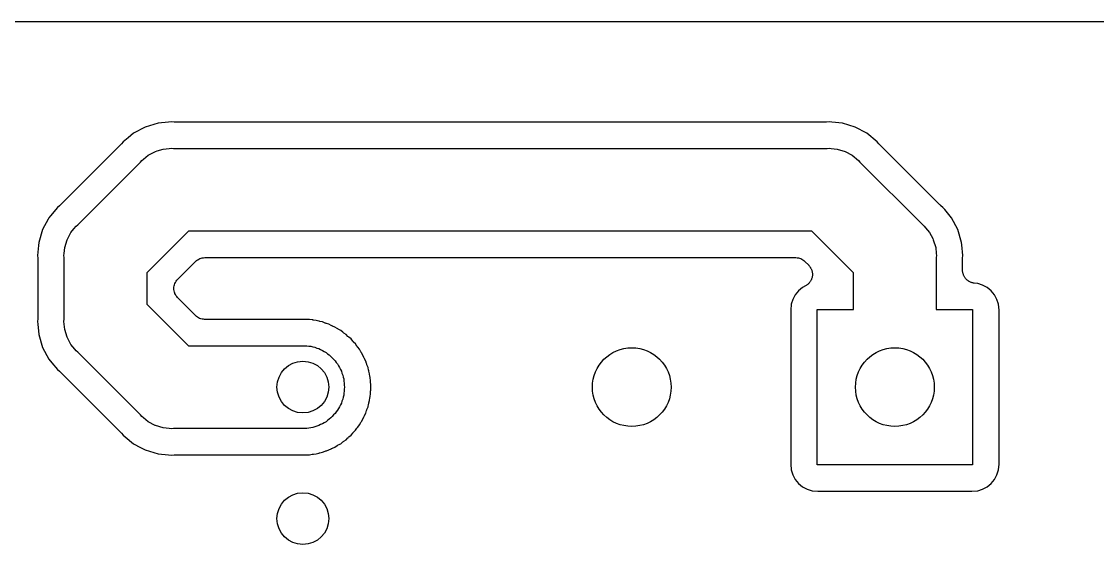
# Model space of a CAD drawing. Extents: x 42.5 to 107.4, y -118.8 to -66.6.
# Drawn here: x 64.42 to 85.19, y -76.7 to -66.6 of the extents above; entities that cross this region are included whole.
import ezdxf

# ---------------------------------------------------------------- set-up
doc = ezdxf.new("R2010")
doc.units = 0
doc.layers.add('BLACK', color=7, linetype='CONTINUOUS')

msp = doc.modelspace()

# ---------------------------------------------------------------- linework, layer by layer
at = {"layer": 'BLACK', "linetype": 'CONTINUOUS'}
for p, q in [((42.718, -66.598), (107.142, -66.598)), ((67.2579, -68.5408), (67.0536, -68.5609)), ((67.258, -68.5408), (67.2579, -68.5408)), ((67.31, -68.5357), (67.258, -68.5408)), ((67.362, -68.5408), (67.31, -68.5357)), ((67.3726, -68.5408), (67.362, -68.5408)), ((67.383, -68.542), (67.3726, -68.5408)), ((67.3865, -68.542), (67.383, -68.542)), ((79.9335, -68.542), (67.3865, -68.542)), ((79.944, -68.541), (79.9335, -68.542)), ((79.9545, -68.5411), (79.944, -68.541)), ((79.958, -68.5408), (79.9545, -68.5411)), ((80.01, -68.5357), (79.958, -68.5408)), ((80.062, -68.5408), (80.01, -68.5357)), ((80.2664, -68.5609), (80.062, -68.5408)), ((80.062, -68.5408), (80.062, -68.5408)), ((66.5798, -68.7572), (66.4761, -68.8423)), ((66.807, -68.6357), (66.5798, -68.7572)), ((67.0536, -68.5609), (66.807, -68.6357)), ((80.513, -68.6357), (80.2664, -68.5609)), ((80.7402, -68.7572), (80.513, -68.6357)), ((80.9394, -68.9206), (80.7402, -68.7572)), ((66.3377, -68.9711), (66.331, -68.9792)), ((66.3452, -68.9637), (66.3377, -68.9711)), ((66.3475, -68.961), (66.3452, -68.9637)), ((66.3806, -68.9206), (66.3475, -68.961)), ((66.4761, -68.8423), (66.3806, -68.9206)), ((66.4761, -68.8423), (66.4761, -68.8423)), ((80.9725, -68.9611), (80.9394, -68.9206)), ((80.98, -68.9685), (80.9725, -68.9611)), ((80.9866, -68.9767), (80.98, -68.9685)), ((66.331, -68.9792), (65.1692, -70.141)), ((66.8634, -69.1816), (67.0024, -69.1073)), ((67.0024, -69.1073), (67.0338, -69.0978)), ((67.0338, -69.0978), (67.1532, -69.0616)), ((67.1532, -69.0616), (67.2707, -69.05)), ((67.2707, -69.05), (67.31, -69.0461)), ((67.2707, -69.05), (67.2707, -69.05)), ((67.31, -69.0461), (67.3493, -69.05)), ((67.3493, -69.05), (79.9707, -69.05)), ((79.9707, -69.05), (80.01, -69.0461)), ((80.01, -69.0461), (80.0493, -69.05)), ((80.0493, -69.05), (80.0493, -69.05)), ((80.0493, -69.05), (80.1668, -69.0616)), ((80.1668, -69.0616), (80.3176, -69.1073)), ((80.3176, -69.1073), (80.4566, -69.1816)), ((80.989, -68.9792), (80.9866, -68.9767)), ((82.1508, -70.141), (80.989, -68.9792)), ((65.5021, -70.5265), (66.7165, -69.3121)), ((66.7165, -69.3121), (66.7416, -69.2816)), ((66.7416, -69.2816), (66.7721, -69.2565)), ((66.7721, -69.2565), (66.8634, -69.1816)), ((80.4566, -69.1816), (80.5784, -69.2816)), ((80.5784, -69.2816), (80.6035, -69.3121)), ((80.6035, -69.3121), (81.8179, -70.5265)), ((65.1106, -70.1906), (64.9772, -70.3532)), ((65.1511, -70.1575), (65.1106, -70.1906)), ((65.1585, -70.15), (65.1511, -70.1575)), ((65.1667, -70.1434), (65.1585, -70.15)), ((65.1692, -70.141), (65.1667, -70.1434)), ((82.1589, -70.1477), (82.1508, -70.141)), ((82.1663, -70.1552), (82.1589, -70.1477)), ((82.169, -70.1575), (82.1663, -70.1552)), ((82.2094, -70.1906), (82.169, -70.1575)), ((82.2425, -70.231), (82.2094, -70.1906)), ((64.932, -70.4182), (64.8257, -70.617)), ((64.9472, -70.3898), (64.932, -70.4182)), ((64.932, -70.4182), (64.932, -70.4182)), ((64.9772, -70.3532), (64.9472, -70.3898)), ((64.9772, -70.3532), (64.9772, -70.3532)), ((82.3728, -70.3898), (82.2425, -70.231)), ((82.2425, -70.231), (82.2425, -70.231)), ((82.4943, -70.617), (82.3728, -70.3898)), ((64.8257, -70.617), (64.7509, -70.8636)), ((65.3716, -70.6734), (65.427, -70.6059)), ((65.427, -70.6059), (65.4716, -70.5516)), ((65.4716, -70.5516), (65.5021, -70.5265)), ((81.8179, -70.5265), (81.8484, -70.5516)), ((81.8484, -70.5516), (81.8735, -70.5821)), ((81.8735, -70.5821), (81.9484, -70.6734)), ((82.5691, -70.8636), (82.4943, -70.617)), ((65.2516, -70.9632), (65.2973, -70.8124)), ((65.2973, -70.8124), (65.3091, -70.7903)), ((65.3091, -70.7903), (65.3716, -70.6734)), ((67.6414, -70.65), (66.84, -71.4514)), ((79.6786, -70.65), (67.6414, -70.65)), ((80.48, -71.4514), (79.6786, -70.65)), ((81.9484, -70.6734), (82.0108, -70.7901)), ((82.0108, -70.7901), (82.0227, -70.8124)), ((82.0227, -70.8124), (82.0684, -70.9632)), ((64.7452, -70.9221), (64.7257, -71.12)), ((64.7509, -70.8636), (64.7452, -70.9221)), ((64.7452, -70.9221), (64.7452, -70.9221)), ((65.2401, -71.0796), (65.2516, -70.9632)), ((82.0684, -70.9632), (82.08, -71.0807)), ((82.5738, -70.9114), (82.5691, -70.8636)), ((82.5943, -71.12), (82.5738, -70.9114)), ((82.5738, -70.9114), (82.5738, -70.9114)), ((64.7257, -71.12), (64.7308, -71.172)), ((64.7308, -71.172), (64.7311, -71.1755)), ((64.7311, -71.1755), (64.731, -71.186)), ((64.731, -71.186), (64.732, -71.1965)), ((64.732, -71.1965), (64.732, -72.3135)), ((65.2361, -71.12), (65.2401, -71.0796)), ((65.24, -71.1593), (65.2361, -71.12)), ((65.24, -72.3507), (65.24, -71.1593)), ((67.4316, -71.5782), (67.7786, -71.2312)), ((67.7786, -71.2312), (67.7792, -71.2306)), ((67.7792, -71.2306), (67.7811, -71.2288)), ((67.7792, -71.2306), (67.7792, -71.2306)), ((67.7792, -71.2306), (67.7792, -71.2306)), ((67.7811, -71.2288), (67.7991, -71.2144)), ((67.7991, -71.2144), (67.817, -71.1998)), ((67.817, -71.1998), (67.8182, -71.1992)), ((67.8182, -71.1992), (67.8192, -71.1983)), ((67.8192, -71.1983), (67.8397, -71.1877)), ((67.8397, -71.1877), (67.8601, -71.1769)), ((67.8601, -71.1769), (67.8613, -71.1765)), ((67.8613, -71.1765), (67.8625, -71.1759)), ((67.8625, -71.1759), (67.8846, -71.1695)), ((67.8846, -71.1695), (67.9068, -71.1628)), ((67.9068, -71.1628), (67.9081, -71.1626)), ((67.9081, -71.1626), (67.9094, -71.1623)), ((67.9094, -71.1623), (67.9323, -71.1603)), ((67.9323, -71.1603), (67.9553, -71.158)), ((67.9553, -71.158), (79.3647, -71.158)), ((79.3647, -71.158), (79.3655, -71.158)), ((79.3655, -71.158), (79.3655, -71.158)), ((79.3655, -71.158), (79.3656, -71.158)), ((79.3656, -71.158), (79.3681, -71.158)), ((79.3681, -71.158), (79.3911, -71.1606)), ((79.3911, -71.1606), (79.4141, -71.1629)), ((79.4141, -71.1629), (79.4153, -71.1633)), ((79.4153, -71.1633), (79.4166, -71.1635)), ((79.4166, -71.1635), (79.4386, -71.1704)), ((79.4386, -71.1704), (79.4607, -71.1772)), ((79.4607, -71.1772), (79.4619, -71.1778)), ((79.4619, -71.1778), (79.4631, -71.1782)), ((79.4631, -71.1782), (79.4833, -71.1893)), ((79.4833, -71.1893), (79.5037, -71.2003)), ((79.5037, -71.2003), (79.5048, -71.2011)), ((79.5048, -71.2011), (79.5059, -71.2017)), ((79.5059, -71.2017), (79.5235, -71.2165)), ((79.5235, -71.2165), (79.5414, -71.2312)), ((79.5414, -71.2312), (79.6161, -71.3059)), ((82.08, -71.0807), (82.08, -71.0807)), ((82.08, -71.0807), (82.0839, -71.12)), ((82.0839, -71.12), (82.08, -71.1593)), ((82.08, -71.1593), (82.08, -72.16)), ((82.588, -71.193), (82.5892, -71.1826)), ((82.588, -71.1965), (82.588, -71.193)), ((82.588, -71.404), (82.588, -71.1965)), ((82.5892, -71.172), (82.5943, -71.12)), ((82.5892, -71.1826), (82.5892, -71.172)), ((66.84, -71.4514), (66.84, -72.0586)), ((79.6161, -71.3059), (79.6185, -71.3083)), ((79.6185, -71.3083), (79.6257, -71.3173)), ((79.6257, -71.3173), (79.6338, -71.3256)), ((79.6338, -71.3256), (79.6409, -71.3364)), ((79.6409, -71.3364), (79.649, -71.3465)), ((79.649, -71.3465), (79.6543, -71.3567)), ((79.6543, -71.3567), (79.6606, -71.3663)), ((79.6606, -71.3663), (79.6655, -71.3783)), ((79.6655, -71.3783), (79.6714, -71.3898)), ((79.6714, -71.3898), (79.6746, -71.4008)), ((79.6746, -71.4008), (79.679, -71.4115)), ((79.679, -71.4115), (79.6814, -71.4242)), ((79.6814, -71.4242), (79.685, -71.4366)), ((79.685, -71.4366), (79.686, -71.4481)), ((79.686, -71.4481), (79.6882, -71.4594)), ((79.6882, -71.4594), (79.6881, -71.4724)), ((80.48, -72.16), (80.48, -71.4514)), ((82.5891, -71.4153), (82.588, -71.404)), ((82.589, -71.4266), (82.5891, -71.4153)), ((82.5915, -71.4395), (82.589, -71.4266)), ((82.5928, -71.4526), (82.5915, -71.4395)), ((82.596, -71.4634), (82.5928, -71.4526)), ((82.5981, -71.4745), (82.596, -71.4634)), ((67.3706, -71.6815), (67.3775, -71.6589)), ((67.3775, -71.6589), (67.378, -71.6582)), ((67.378, -71.6582), (67.3782, -71.6573)), ((67.3782, -71.6573), (67.3894, -71.6368)), ((67.3894, -71.6368), (67.4006, -71.6159)), ((67.4006, -71.6159), (67.4012, -71.6152)), ((67.4012, -71.6152), (67.4016, -71.6145)), ((67.4016, -71.6145), (67.4166, -71.5965)), ((67.4166, -71.5965), (67.4316, -71.5782)), ((79.6059, -71.6679), (79.5977, -71.676)), ((79.6148, -71.6606), (79.6059, -71.6679)), ((79.6231, -71.6507), (79.6148, -71.6606)), ((79.6323, -71.6416), (79.6231, -71.6507)), ((79.6387, -71.632), (79.6323, -71.6416)), ((79.6461, -71.6231), (79.6387, -71.632)), ((79.6522, -71.6118), (79.6461, -71.6231)), ((79.6595, -71.6011), (79.6522, -71.6118)), ((79.6639, -71.5904), (79.6595, -71.6011)), ((79.6694, -71.5803), (79.6639, -71.5904)), ((79.6733, -71.568), (79.6694, -71.5803)), ((79.6783, -71.556), (79.6733, -71.568)), ((79.6806, -71.5447), (79.6783, -71.556)), ((79.684, -71.5338), (79.6806, -71.5447)), ((79.6854, -71.5209), (79.684, -71.5338)), ((79.688, -71.5082), (79.6854, -71.5209)), ((79.6893, -71.4852), (79.688, -71.4967)), ((79.688, -71.4967), (79.688, -71.5082)), ((79.6881, -71.4724), (79.6893, -71.4852)), ((82.6031, -71.4867), (82.5981, -71.4745)), ((82.6069, -71.4993), (82.6031, -71.4867)), ((82.6122, -71.5093), (82.6069, -71.4993)), ((82.6164, -71.5198), (82.6122, -71.5093)), ((82.6236, -71.5308), (82.6164, -71.5198)), ((82.6298, -71.5424), (82.6236, -71.5308)), ((82.6369, -71.5511), (82.6298, -71.5424)), ((82.6431, -71.5606), (82.6369, -71.5511)), ((82.6523, -71.57), (82.6431, -71.5606)), ((82.6606, -71.5802), (82.6523, -71.57)), ((82.6693, -71.5874), (82.6606, -71.5802)), ((82.6772, -71.5955), (82.6693, -71.5874)), ((82.6881, -71.6029), (82.6772, -71.5955)), ((82.6982, -71.6113), (82.6881, -71.6029)), ((82.7081, -71.6167), (82.6982, -71.6113)), ((82.7175, -71.6231), (82.7081, -71.6167)), ((82.7296, -71.6283), (82.7175, -71.6231)), ((82.7411, -71.6345), (82.7296, -71.6283)), ((82.7519, -71.6379), (82.7411, -71.6345)), ((82.7623, -71.6423), (82.7519, -71.6379)), ((82.7752, -71.6451), (82.7623, -71.6423)), ((82.7877, -71.6489), (82.7752, -71.6451)), ((82.799, -71.6501), (82.7877, -71.6489)), ((82.81, -71.6525), (82.799, -71.6501)), ((82.8135, -71.6528), (82.81, -71.6525)), ((82.8796, -71.6594), (82.8135, -71.6528)), ((82.9753, -71.6884), (82.8796, -71.6594)), ((67.3583, -71.7541), (67.3584, -71.7533)), ((67.3606, -71.7775), (67.3583, -71.7541)), ((67.3584, -71.7524), (67.3609, -71.7291)), ((67.3584, -71.7533), (67.3584, -71.7524)), ((67.3626, -71.801), (67.3606, -71.7775)), ((67.3609, -71.7291), (67.3633, -71.7056)), ((67.3629, -71.8018), (67.3626, -71.801)), ((67.3629, -71.8027), (67.3629, -71.8018)), ((67.3697, -71.8252), (67.3629, -71.8027)), ((67.3633, -71.7056), (67.3635, -71.7047)), ((67.3635, -71.7047), (67.3636, -71.7039)), ((67.3636, -71.7039), (67.3706, -71.6815)), ((67.3762, -71.8478), (67.3697, -71.8252)), ((67.3766, -71.8486), (67.3762, -71.8478)), ((67.3769, -71.8495), (67.3766, -71.8486)), ((67.3879, -71.8703), (67.3769, -71.8495)), ((67.3987, -71.8912), (67.3879, -71.8703)), ((79.3556, -71.8764), (79.3084, -71.9647)), ((79.4191, -71.7991), (79.3556, -71.8764)), ((79.4964, -71.7356), (79.4191, -71.7991)), ((79.5571, -71.7031), (79.4964, -71.7356)), ((79.5667, -71.6967), (79.5571, -71.7031)), ((79.5769, -71.6913), (79.5667, -71.6967)), ((79.587, -71.6832), (79.5769, -71.6913)), ((79.5977, -71.676), (79.587, -71.6832)), ((83.0636, -71.7356), (82.9753, -71.6884)), ((83.1409, -71.7991), (83.0636, -71.7356)), ((83.2044, -71.8764), (83.1409, -71.7991)), ((83.2516, -71.9647), (83.2044, -71.8764)), ((66.84, -72.0586), (67.6414, -72.86)), ((67.3992, -71.8918), (67.3987, -71.8912)), ((67.3996, -71.8926), (67.3992, -71.8918)), ((67.4144, -71.9109), (67.3996, -71.8926)), ((67.4291, -71.9293), (67.4144, -71.9109)), ((67.4303, -71.9305), (67.4291, -71.9293)), ((67.4304, -71.9306), (67.4303, -71.9305)), ((67.4303, -71.9305), (67.4303, -71.9305)), ((67.4316, -71.9318), (67.4304, -71.9306)), ((67.7786, -72.2788), (67.4316, -71.9318)), ((79.2794, -72.0604), (79.2683, -72.1723)), ((79.3084, -71.9647), (79.2794, -72.0604)), ((83.2806, -72.0604), (83.2516, -71.9647)), ((83.2917, -72.1723), (83.2806, -72.0604)), ((67.7964, -72.2935), (67.7786, -72.2788)), ((67.8141, -72.3083), (67.7964, -72.2935)), ((79.2683, -72.1723), (79.2683, -75.1477)), ((79.78, -75.16), (79.78, -72.16)), ((79.78, -72.16), (80.48, -72.16)), ((82.08, -72.16), (82.78, -72.16)), ((82.78, -72.16), (82.78, -75.16)), ((83.2917, -75.1477), (83.2917, -72.1723)), ((64.7308, -72.338), (64.7257, -72.39)), ((64.7257, -72.39), (64.7308, -72.442)), ((64.732, -72.317), (64.7308, -72.3274)), ((64.7308, -72.3274), (64.7308, -72.338)), ((64.7308, -72.442), (64.7308, -72.442)), ((64.7308, -72.442), (64.7509, -72.6464)), ((64.732, -72.3135), (64.732, -72.317)), ((65.2361, -72.39), (65.24, -72.3507)), ((65.2516, -72.5468), (65.2361, -72.39)), ((67.8153, -72.3089), (67.8141, -72.3083)), ((67.8163, -72.3097), (67.8153, -72.3089)), ((67.8366, -72.3207), (67.8163, -72.3097)), ((67.8569, -72.3318), (67.8366, -72.3207)), ((67.8581, -72.3322), (67.8569, -72.3318)), ((67.8593, -72.3328), (67.8581, -72.3322)), ((67.8814, -72.3396), (67.8593, -72.3328)), ((67.9034, -72.3465), (67.8814, -72.3396)), ((67.9047, -72.3467), (67.9034, -72.3465)), ((67.9059, -72.3471), (67.9047, -72.3467)), ((67.9289, -72.3494), (67.9059, -72.3471)), ((67.9519, -72.352), (67.9289, -72.3494)), ((67.9544, -72.352), (67.9519, -72.352)), ((67.9545, -72.352), (67.9544, -72.352)), ((67.9553, -72.352), (67.9545, -72.352)), ((67.9545, -72.352), (67.9545, -72.352)), ((69.9788, -72.352), (67.9553, -72.352)), ((70.0301, -72.3622), (69.9788, -72.352)), ((70.0406, -72.3632), (70.0301, -72.3622)), ((70.0509, -72.3654), (70.0406, -72.3632)), ((70.0544, -72.3658), (70.0509, -72.3654)), ((70.1064, -72.3709), (70.0544, -72.3658)), ((70.1565, -72.3861), (70.1064, -72.3709)), ((70.1668, -72.3882), (70.1565, -72.3861)), ((70.1768, -72.3914), (70.1668, -72.3882)), ((70.1803, -72.3921), (70.1768, -72.3914)), ((70.2315, -72.4023), (70.1803, -72.3921)), ((70.2798, -72.4223), (70.2315, -72.4023)), ((70.2899, -72.4253), (70.2798, -72.4223)), ((70.2996, -72.4295), (70.2899, -72.4253)), ((70.3029, -72.4305), (70.2996, -72.4295)), ((70.353, -72.4457), (70.3029, -72.4305)), ((70.3991, -72.4704), (70.353, -72.4457)), ((70.4088, -72.4744), (70.3991, -72.4704)), ((70.418, -72.4795), (70.4088, -72.4744)), ((70.4213, -72.4809), (70.418, -72.4795)), ((70.4696, -72.5009), (70.4213, -72.4809)), ((70.513, -72.5299), (70.4696, -72.5009)), ((64.7509, -72.6464), (64.8257, -72.893)), ((65.2973, -72.6976), (65.2516, -72.5468)), ((65.3716, -72.8366), (65.2973, -72.6976)), ((70.5223, -72.5349), (70.513, -72.5299)), ((70.531, -72.5409), (70.5223, -72.5349)), ((70.5341, -72.5425), (70.531, -72.5409)), ((70.5802, -72.5672), (70.5341, -72.5425)), ((70.6206, -72.6003), (70.5802, -72.5672)), ((70.6294, -72.6062), (70.6206, -72.6003)), ((70.6374, -72.613), (70.6294, -72.6062)), ((70.6403, -72.615), (70.6374, -72.613)), ((70.6838, -72.644), (70.6403, -72.615)), ((70.7208, -72.681), (70.6838, -72.644)), ((70.7289, -72.6877), (70.7208, -72.681)), ((70.7363, -72.6952), (70.7289, -72.6877)), ((70.7389, -72.6975), (70.7363, -72.6952)), ((70.7794, -72.7306), (70.7389, -72.6975)), ((64.8257, -72.893), (64.9472, -73.1202)), ((65.4465, -72.9279), (65.3716, -72.8366)), ((67.6414, -72.86), (69.9288, -72.86)), ((69.9288, -72.86), (69.9675, -72.8677)), ((69.9675, -72.8677), (70.0068, -72.8716)), ((70.0068, -72.8716), (70.0446, -72.883)), ((70.0446, -72.883), (70.0834, -72.8907)), ((70.0834, -72.8907), (70.1198, -72.9059)), ((70.1198, -72.9059), (70.1576, -72.9173)), ((70.1576, -72.9173), (70.1924, -72.9359)), ((70.8125, -72.7711), (70.7794, -72.7306)), ((70.82, -72.7785), (70.8125, -72.7711)), ((70.8266, -72.7867), (70.82, -72.7785)), ((70.829, -72.7892), (70.8266, -72.7867)), ((70.866, -72.8262), (70.829, -72.7892)), ((70.895, -72.8697), (70.866, -72.8262)), ((70.9017, -72.8778), (70.895, -72.8697)), ((70.9075, -72.8867), (70.9017, -72.8778)), ((70.9097, -72.8894), (70.9075, -72.8867)), ((70.9428, -72.9298), (70.9097, -72.8894)), ((64.9472, -73.1202), (65.0042, -73.1896)), ((65.4716, -72.9584), (65.4465, -72.9279)), ((65.5021, -72.9835), (65.4716, -72.9584)), ((66.7165, -74.1979), (65.5021, -72.9835)), ((70.1924, -72.9359), (70.2289, -72.951)), ((70.2289, -72.951), (70.2618, -72.973)), ((70.2618, -72.973), (70.2966, -72.9916)), ((70.2966, -72.9916), (70.3271, -73.0167)), ((70.3271, -73.0167), (70.36, -73.0386)), ((70.36, -73.0386), (70.3879, -73.0665)), ((70.3879, -73.0665), (70.4184, -73.0916)), ((70.4184, -73.0916), (70.4435, -73.1221)), ((70.4435, -73.1221), (70.4714, -73.15)), ((70.9675, -72.9759), (70.9428, -72.9298)), ((70.9733, -72.9847), (70.9675, -72.9759)), ((70.9782, -72.994), (70.9733, -72.9847)), ((70.9801, -72.997), (70.9782, -72.994)), ((71.0091, -73.0404), (70.9801, -72.997)), ((71.0291, -73.0887), (71.0091, -73.0404)), ((71.0341, -73.098), (71.0291, -73.0887)), ((71.038, -73.1078), (71.0341, -73.098)), ((71.0396, -73.1109), (71.038, -73.1078)), ((71.0643, -73.157), (71.0396, -73.1109)), ((65.0042, -73.1896), (65.0042, -73.1896)), ((65.0042, -73.1896), (65.1106, -73.3194)), ((65.1106, -73.3194), (65.151, -73.3525)), ((70.4714, -73.15), (70.4933, -73.1829)), ((70.4933, -73.1829), (70.5184, -73.2134)), ((70.5184, -73.2134), (70.537, -73.2482)), ((70.537, -73.2482), (70.559, -73.2811)), ((70.559, -73.2811), (70.5741, -73.3176)), ((70.5741, -73.3176), (70.5927, -73.3524)), ((71.0795, -73.2071), (71.0643, -73.157)), ((71.0835, -73.2168), (71.0795, -73.2071)), ((71.0864, -73.2269), (71.0835, -73.2168)), ((71.0877, -73.2302), (71.0864, -73.2269)), ((71.1077, -73.2785), (71.0877, -73.2302)), ((71.1179, -73.3297), (71.1077, -73.2785)), ((71.121, -73.3398), (71.1179, -73.3297)), ((65.151, -73.3525), (65.1537, -73.3548)), ((65.1537, -73.3548), (65.1611, -73.3623)), ((65.1611, -73.3623), (65.1692, -73.369)), ((65.1692, -73.369), (66.331, -74.5308)), ((70.5927, -73.3524), (70.6041, -73.3902)), ((70.6041, -73.3902), (70.6193, -73.4266)), ((70.6193, -73.4266), (70.627, -73.4654)), ((70.627, -73.4654), (70.6384, -73.5032)), ((70.6384, -73.5032), (70.6423, -73.5425)), ((70.6423, -73.5425), (70.65, -73.5812)), ((71.1229, -73.3502), (71.121, -73.3398)), ((71.1239, -73.3535), (71.1229, -73.3502)), ((71.1391, -73.4036), (71.1239, -73.3535)), ((71.1442, -73.4556), (71.1391, -73.4036)), ((71.1462, -73.466), (71.1442, -73.4556)), ((71.1471, -73.4765), (71.1462, -73.466)), ((71.1478, -73.4799), (71.1471, -73.4765)), ((71.158, -73.5312), (71.1478, -73.4799)), ((71.158, -73.5835), (71.158, -73.5312)), ((70.65, -73.7388), (70.6423, -73.7775)), ((70.65, -73.5812), (70.65, -73.6207)), ((70.65, -73.6207), (70.6539, -73.66)), ((70.6539, -73.66), (70.65, -73.6993)), ((70.65, -73.6993), (70.65, -73.7388)), ((71.159, -73.594), (71.158, -73.5835)), ((71.158, -73.733), (71.1592, -73.7226)), ((71.158, -73.7365), (71.158, -73.733)), ((71.158, -73.7888), (71.158, -73.7365)), ((71.1589, -73.6045), (71.159, -73.594)), ((71.1592, -73.608), (71.1589, -73.6045)), ((71.1643, -73.66), (71.1592, -73.608)), ((71.1592, -73.712), (71.1643, -73.66)), ((71.1592, -73.7226), (71.1592, -73.712)), ((70.6041, -73.9298), (70.5927, -73.9676)), ((70.6193, -73.8934), (70.6041, -73.9298)), ((70.627, -73.8546), (70.6193, -73.8934)), ((70.6384, -73.8168), (70.627, -73.8546)), ((70.6423, -73.7775), (70.6384, -73.8168)), ((71.1239, -73.9665), (71.1391, -73.9164)), ((71.1391, -73.9164), (71.1442, -73.8644)), ((71.1442, -73.8644), (71.1446, -73.8609)), ((71.1446, -73.8609), (71.1468, -73.8506)), ((71.1468, -73.8506), (71.1478, -73.8401)), ((71.1478, -73.8401), (71.158, -73.7888)), ((70.4933, -74.1371), (70.4714, -74.17)), ((70.5184, -74.1066), (70.4933, -74.1371)), ((70.537, -74.0718), (70.5184, -74.1066)), ((70.559, -74.0389), (70.537, -74.0718)), ((70.5741, -74.0024), (70.559, -74.0389)), ((70.5927, -73.9676), (70.5741, -74.0024)), ((71.0396, -74.2091), (71.0643, -74.163)), ((71.0643, -74.163), (71.0795, -74.1129)), ((71.0795, -74.1129), (71.0805, -74.1096)), ((71.0805, -74.1096), (71.0847, -74.0999)), ((71.0847, -74.0999), (71.0877, -74.0898)), ((71.0877, -74.0898), (71.1077, -74.0415)), ((71.1077, -74.0415), (71.1179, -73.9903)), ((71.1179, -73.9903), (71.1186, -73.9868)), ((71.1186, -73.9868), (71.1218, -73.9768)), ((71.1218, -73.9768), (71.1239, -73.9665)), ((66.7416, -74.2284), (66.7165, -74.1979)), ((66.7721, -74.2535), (66.7416, -74.2284)), ((66.8634, -74.3284), (66.7721, -74.2535)), ((66.9948, -74.3986), (66.8634, -74.3284)), ((70.2289, -74.369), (70.1924, -74.3841)), ((70.2618, -74.347), (70.2289, -74.369)), ((70.2966, -74.3284), (70.2618, -74.347)), ((70.3271, -74.3033), (70.2966, -74.3284)), ((70.36, -74.2814), (70.3271, -74.3033)), ((70.3879, -74.2535), (70.36, -74.2814)), ((70.4184, -74.2284), (70.3879, -74.2535)), ((70.4435, -74.1979), (70.4184, -74.2284)), ((70.4714, -74.17), (70.4435, -74.1979)), ((70.9428, -74.3902), (70.9675, -74.3441)), ((70.9675, -74.3441), (70.9691, -74.341)), ((70.9691, -74.341), (70.9751, -74.3323)), ((70.9751, -74.3323), (70.9801, -74.323)), ((70.9801, -74.323), (71.0091, -74.2796)), ((71.0091, -74.2796), (71.0291, -74.2313)), ((71.0291, -74.2313), (71.0305, -74.228)), ((71.0305, -74.228), (71.0356, -74.2188)), ((71.0356, -74.2188), (71.0396, -74.2091)), ((66.331, -74.5308), (66.3334, -74.5333)), ((66.3334, -74.5333), (66.34, -74.5415)), ((66.34, -74.5415), (66.3475, -74.549)), ((66.3475, -74.549), (66.3806, -74.5894)), ((67.0024, -74.4027), (66.9948, -74.3986)), ((67.1532, -74.4484), (67.0024, -74.4027)), ((67.2707, -74.46), (67.1532, -74.4484)), ((67.31, -74.4639), (67.2707, -74.46)), ((67.2707, -74.46), (67.2707, -74.46)), ((67.3493, -74.46), (67.31, -74.4639)), ((69.9288, -74.46), (67.3493, -74.46)), ((69.9675, -74.4523), (69.9288, -74.46)), ((70.0068, -74.4484), (69.9675, -74.4523)), ((70.0446, -74.437), (70.0068, -74.4484)), ((70.0834, -74.4293), (70.0446, -74.437)), ((70.1198, -74.4141), (70.0834, -74.4293)), ((70.1576, -74.4027), (70.1198, -74.4141)), ((70.1924, -74.3841), (70.1576, -74.4027)), ((70.7794, -74.5894), (70.8125, -74.5489)), ((70.8125, -74.5489), (70.8148, -74.5463)), ((70.8148, -74.5463), (70.8223, -74.5389)), ((70.8223, -74.5389), (70.829, -74.5308)), ((70.829, -74.5308), (70.866, -74.4938)), ((70.866, -74.4938), (70.895, -74.4503)), ((70.895, -74.4503), (70.897, -74.4474)), ((70.897, -74.4474), (70.9038, -74.4394)), ((70.9038, -74.4394), (70.9097, -74.4306)), ((70.9097, -74.4306), (70.9428, -74.3902)), ((66.3806, -74.5894), (66.421, -74.6225)), ((66.421, -74.6225), (66.421, -74.6225)), ((66.421, -74.6225), (66.5798, -74.7528)), ((66.5798, -74.7528), (66.7125, -74.8237)), ((70.513, -74.7901), (70.516, -74.7882)), ((70.516, -74.7882), (70.5253, -74.7833)), ((70.5253, -74.7833), (70.5341, -74.7775)), ((70.5341, -74.7775), (70.5802, -74.7528)), ((70.5802, -74.7528), (70.6206, -74.7197)), ((70.6206, -74.7197), (70.6233, -74.7175)), ((70.6233, -74.7175), (70.6322, -74.7117)), ((70.6322, -74.7117), (70.6403, -74.705)), ((70.6403, -74.705), (70.6838, -74.676)), ((70.6838, -74.676), (70.7208, -74.639)), ((70.7208, -74.639), (70.7233, -74.6366)), ((70.7233, -74.6366), (70.7315, -74.63)), ((70.7315, -74.63), (70.7389, -74.6225)), ((70.7389, -74.6225), (70.7794, -74.5894)), ((66.7125, -74.8237), (66.7126, -74.8238)), ((66.7126, -74.8238), (66.807, -74.8743)), ((66.807, -74.8743), (67.0536, -74.9491)), ((67.0536, -74.9491), (67.258, -74.9692)), ((67.258, -74.9692), (67.258, -74.9692)), ((67.258, -74.9692), (67.31, -74.9743)), ((67.31, -74.9743), (67.362, -74.9692)), ((67.362, -74.9692), (67.3655, -74.9689)), ((67.3655, -74.9689), (67.376, -74.969)), ((67.376, -74.969), (67.3865, -74.968)), ((67.3865, -74.968), (69.9788, -74.968)), ((69.9788, -74.968), (70.0301, -74.9578)), ((70.0301, -74.9578), (70.0335, -74.9571)), ((70.0335, -74.9571), (70.044, -74.9562)), ((70.044, -74.9562), (70.0544, -74.9542)), ((70.0544, -74.9542), (70.1064, -74.9491)), ((70.1064, -74.9491), (70.1565, -74.9339)), ((70.1565, -74.9339), (70.1598, -74.9329)), ((70.1598, -74.9329), (70.1702, -74.931)), ((70.1702, -74.931), (70.1803, -74.9279)), ((70.1803, -74.9279), (70.2315, -74.9177)), ((70.2315, -74.9177), (70.2798, -74.8977)), ((70.2798, -74.8977), (70.2831, -74.8964)), ((70.2831, -74.8964), (70.2932, -74.8935)), ((70.2932, -74.8935), (70.3029, -74.8895)), ((70.3029, -74.8895), (70.353, -74.8743)), ((70.353, -74.8743), (70.3991, -74.8496)), ((70.3991, -74.8496), (70.4022, -74.848)), ((70.4022, -74.848), (70.412, -74.8441)), ((70.412, -74.8441), (70.4213, -74.8391)), ((70.4213, -74.8391), (70.4696, -74.8191)), ((70.4696, -74.8191), (70.513, -74.7901)), ((79.2683, -75.1477), (79.2794, -75.2596)), ((82.78, -75.16), (79.78, -75.16)), ((83.2806, -75.2596), (83.2917, -75.1477)), ((79.2794, -75.2596), (79.3084, -75.3553)), ((79.3084, -75.3553), (79.3556, -75.4436)), ((83.2044, -75.4436), (83.2516, -75.3553)), ((83.2516, -75.3553), (83.2806, -75.2596)), ((79.3556, -75.4436), (79.4191, -75.5209)), ((79.4191, -75.5209), (79.4964, -75.5844)), ((79.4964, -75.5844), (79.5847, -75.6316)), ((82.9753, -75.6316), (83.0636, -75.5844)), ((83.0636, -75.5844), (83.1409, -75.5209)), ((83.1409, -75.5209), (83.2044, -75.4436)), ((79.5847, -75.6316), (79.6804, -75.6606)), ((79.6804, -75.6606), (79.7923, -75.6717)), ((79.7923, -75.6717), (82.7677, -75.6717)), ((82.7677, -75.6717), (82.8796, -75.6606)), ((82.8796, -75.6606), (82.9753, -75.6316))]:
    msp.add_line(p, q, dxfattribs=at)
at = {"layer": 'BLACK'}
for centre, radius in [((76.2, -73.66), 0.76), ((81.28, -73.66), 0.76), ((69.85, -73.66), 0.5), ((69.85, -76.2), 0.5)]:
    msp.add_circle(centre, radius, dxfattribs=at)

doc.saveas('drawing.dxf')
